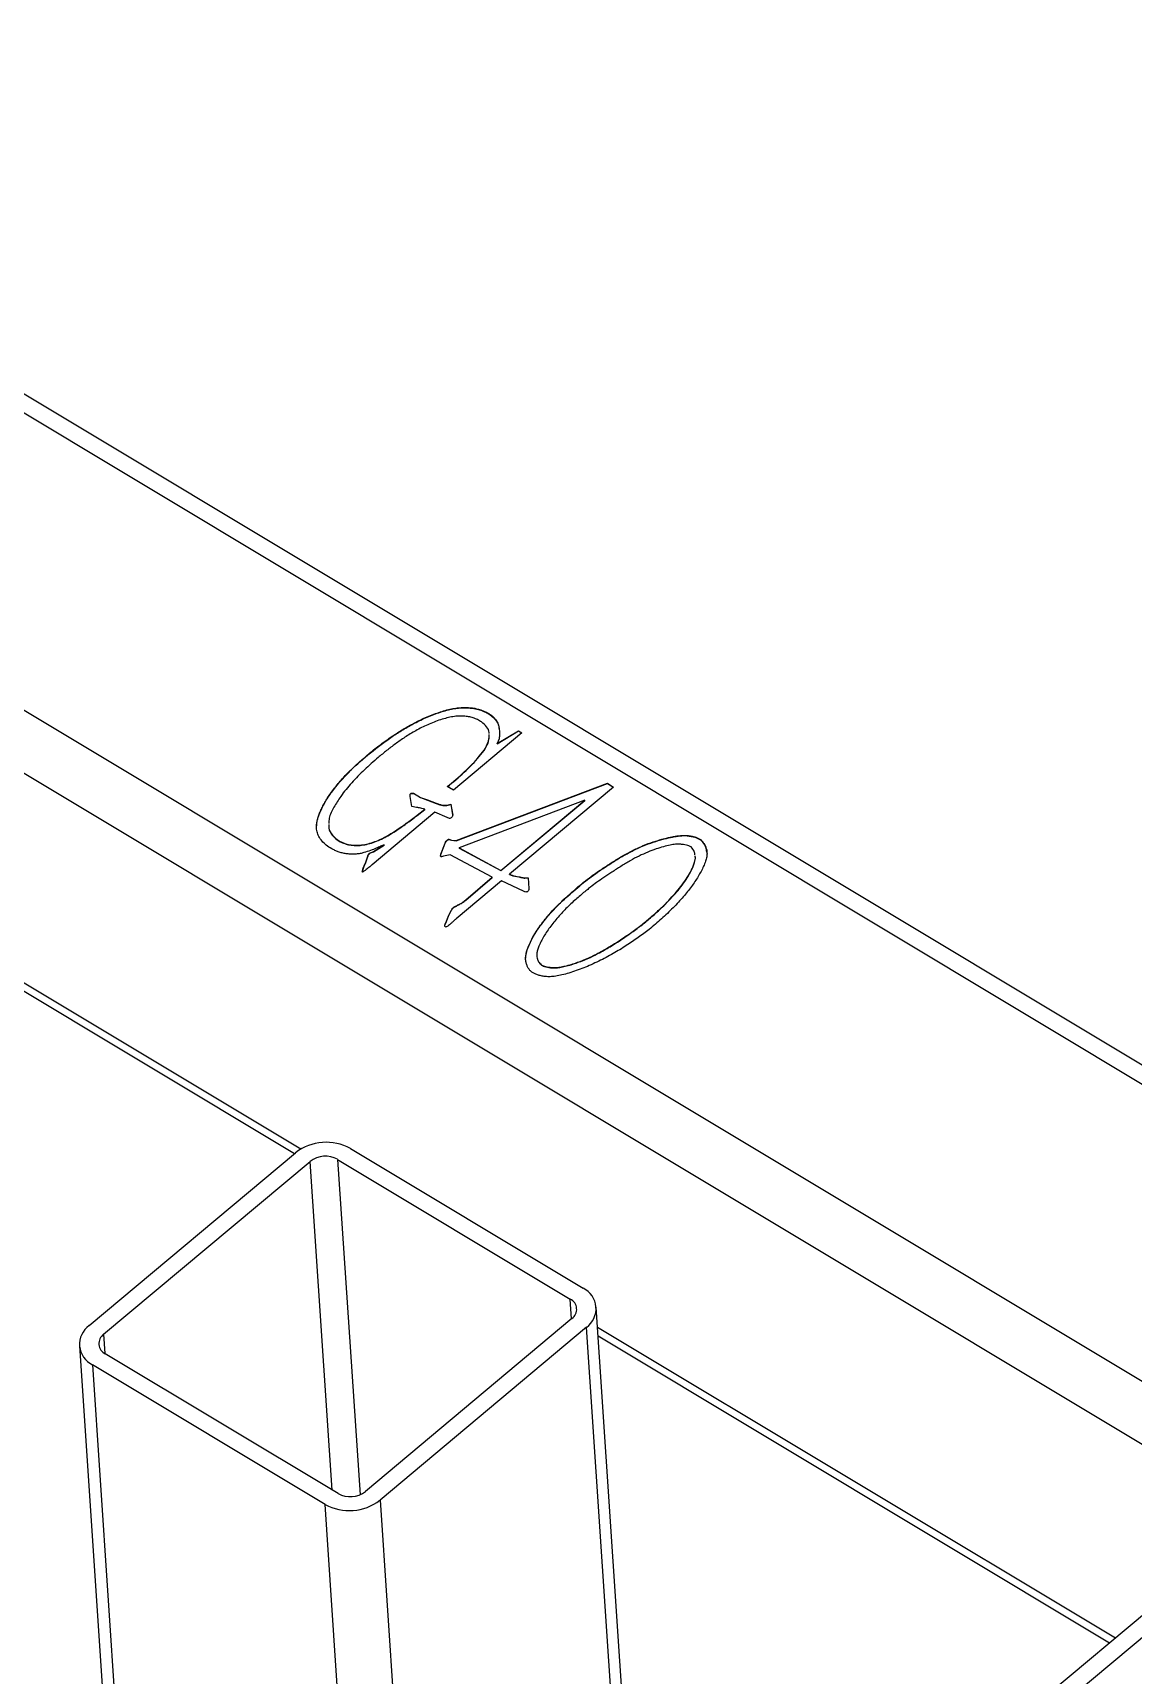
# Model space of a CAD drawing. Header units: millimetres. Extents: x -1590 to 1562, y -1082 to 1503.
# Drawn here: x 493.3 to 776, y 320.4 to 742.2 of the extents above; entities that cross this region are included whole.
import ezdxf

# ---------------------------------------------------------------- set-up
doc = ezdxf.new("R2010")
doc.units = ezdxf.units.MM

msp = doc.modelspace()

# ---------------------------------------------------------------- linework, layer by layer
at = {"color": 8, "linetype": 'Continuous', "lineweight": 25}
for p, q in [((808.29, 454.09), (334.15, 738.7)), ((281.12, 694.29), (813.61, 374.66)), ((808.82, 361.28), (274.96, 681.73)), ((278.71, 625.7), (562.17, 455.55)), ((570.21, 367.95), (564.55, 452.36)), ((571.6, 452.89), (577.37, 366.75)), ((631.72, 411.92), (631.38, 417.01)), ((638.39, 409.8), (771.41, 329.95)), ((511.52, 407.95), (511.85, 402.98)), ((817.42, 362.84), (650.87, 223.37))]:
    msp.add_line(p, q, dxfattribs=at)
at = {"color": 7, "linetype": 'Continuous', "lineweight": 25}
for p, q in [((807.94, 459.24), (336.51, 742.23)), ((278.48, 623.71), (560.56, 454.38)), ((610.29, 567.42), (610.29, 567.49)), ((585.66, 561.5), (585.66, 561.57)), ((618.97, 562.46), (601.4, 547.75)), ((612.61, 559.66), (618.09, 562.99)), ((612.62, 559.59), (618.1, 562.92)), ((618.09, 562.99), (618.97, 562.46)), ((618.1, 562.92), (618.09, 562.99)), ((618.1, 562.92), (618.92, 562.42)), ((613.07, 560.88), (612.61, 559.66)), ((612.62, 559.59), (612.61, 559.66)), ((601.4, 547.75), (599.79, 548.61)), ((602.1, 534.75), (640.91, 549.48)), ((602.1, 534.68), (640.91, 549.41)), ((642.51, 548.52), (615.8, 526.15)), ((640.91, 549.48), (642.51, 548.52)), ((640.91, 549.41), (640.91, 549.48)), ((640.91, 549.41), (642.46, 548.48)), ((590.65, 543.48), (590.29, 546.12)), ((591.14, 546.92), (592.89, 545.87)), ((591.14, 546.85), (591.14, 546.92)), ((591.14, 546.85), (592.89, 545.8)), ((592.89, 545.87), (594.73, 545.22)), ((592.89, 545.8), (592.89, 545.87)), ((592.89, 545.8), (594.74, 545.15)), ((594.73, 545.22), (596.97, 544.35)), ((594.74, 545.15), (594.73, 545.22)), ((594.74, 545.15), (596.97, 544.28)), ((596.97, 544.28), (596.97, 544.35)), ((635.09, 545.14), (602.8, 532.92)), ((613.57, 527.12), (635.09, 545.14)), ((613.57, 527.05), (635.1, 545.07)), ((635.1, 545.07), (635.09, 545.14)), ((596.6, 542.05), (580.46, 528.53)), ((591.91, 543.28), (590.65, 543.48)), ((592.01, 541.26), (594.04, 542.84)), ((592.02, 541.19), (592.01, 541.26)), ((592.02, 541.19), (594.04, 542.77)), ((594.04, 542.77), (594.04, 542.84)), ((599.77, 540.7), (596.6, 542.05)), ((599.64, 543.86), (600.74, 544.14)), ((599.64, 543.79), (600.74, 544.07)), ((599.64, 543.79), (599.64, 543.86)), ((600.35, 540.45), (599.77, 540.7)), ((600.74, 544.14), (601.16, 541.36)), ((600.74, 544.07), (600.74, 544.14)), ((600.74, 544.07), (601.17, 541.29)), ((571.52, 534.95), (571.51, 535.02)), ((579.92, 531.56), (580.8, 531.96)), ((579.93, 531.49), (579.92, 531.56)), ((579.93, 531.49), (580.8, 531.89)), ((580.8, 531.96), (583.56, 533.65)), ((580.8, 531.89), (583.57, 533.58)), ((580.8, 531.89), (580.8, 531.96)), ((583.57, 533.58), (583.56, 533.65)), ((598.15, 531.24), (599.23, 534.13)), ((598.15, 531.17), (599.24, 534.06)), ((599.24, 534.06), (599.23, 534.13)), ((600.2, 535.14), (600.91, 534.9)), ((600.2, 535.07), (600.2, 535.14)), ((600.2, 535.07), (600.91, 534.83)), ((600.91, 534.9), (602.1, 534.75)), ((600.91, 534.83), (600.91, 534.9)), ((600.91, 534.83), (602.1, 534.68)), ((602.1, 534.68), (602.1, 534.75)), ((602.8, 532.92), (613.57, 527.12)), ((602.8, 532.85), (602.8, 532.92)), ((602.8, 532.85), (613.57, 527.05)), ((664.84, 534.96), (664.83, 535.03)), ((578.4, 528.27), (578.88, 529.2)), ((578.41, 528.2), (578.4, 528.27)), ((578.41, 528.2), (578.88, 529.13)), ((578.88, 529.2), (579.32, 530.52)), ((578.88, 529.13), (579.33, 530.45)), ((578.88, 529.13), (578.88, 529.2)), ((579.33, 530.45), (579.32, 530.52)), ((598.15, 531.17), (598.15, 531.24)), ((600.52, 531.12), (598.83, 530.75)), ((611.35, 525.37), (600.52, 531.12)), ((613.72, 524.41), (602.11, 514.69)), ((604.55, 519.56), (611.35, 525.37)), ((604.55, 519.49), (611.35, 525.3)), ((611.35, 525.3), (611.35, 525.37)), ((613.57, 527.05), (613.57, 527.12)), ((619.36, 521.77), (613.72, 524.41)), ((615.8, 526.08), (615.8, 526.15)), ((616.66, 525.81), (618.15, 525.49)), ((616.66, 525.74), (616.66, 525.81)), ((616.66, 525.74), (618.15, 525.42)), ((618.15, 525.42), (618.15, 525.49)), ((619.69, 525.21), (620.58, 525.23)), ((619.69, 525.14), (619.69, 525.21)), ((619.69, 525.14), (620.59, 525.16)), ((620.58, 525.23), (620.76, 522.43)), ((634.8, 524), (634.8, 524.07)), ((604.55, 519.49), (604.55, 519.56)), ((599.6, 514.05), (600.11, 515.43)), ((599.61, 513.98), (600.12, 515.36)), ((600.11, 515.43), (600.65, 516.41)), ((600.12, 515.36), (600.11, 515.43)), ((600.12, 515.36), (600.65, 516.34)), ((600.65, 516.34), (600.65, 516.41)), ((655.42, 518.04), (655.42, 518.11)), ((599.61, 513.98), (599.6, 514.05)), ((624.02, 502.78), (624.01, 502.85)), ((574.92, 455.66), (634.7, 419.78)), ((507.78, 410.19), (560.82, 454.6)), ((511.52, 407.95), (564.55, 452.36)), ((571.6, 452.89), (631.38, 417.01)), ((656.81, 134.71), (638.05, 414.9)), ((631.8, 411.99), (578.77, 367.58)), ((635.54, 409.75), (582.51, 365.34)), ((654.3, 129.56), (635.54, 409.75)), ((505.28, 405.03), (524.04, 124.85)), ((638.54, 407.57), (769.92, 328.71)), ((571.72, 367.04), (511.94, 402.93)), ((568.4, 364.27), (508.63, 400.15)), ((508.63, 400.15), (527.39, 119.97)), ((587.17, 84.08), (568.4, 364.27)), ((582.51, 365.34), (601.27, 85.15)), ((811.47, 363.5), (650.51, 228.72))]:
    msp.add_line(p, q, dxfattribs=at)
for centre, radius, start, end in [((568.68, 444.4), 12.88, 61.0269, 127.6194), ((568.49, 447.26), 6.44, 61.0269, 127.6194), ((632.14, 414.51), 5.86, 305.502, 64.0998), ((630.1, 414.37), 2.93, 305.502, 64.0998), ((511.19, 405.42), 5.86, 125.502, 244.0998), ((513.22, 405.56), 2.93, 125.502, 244.0998), ((574.84, 372.68), 6.44, 241.0269, 307.6194), ((574.64, 375.54), 12.88, 241.0269, 307.6194)]:
    msp.add_arc(centre, radius, start, end, dxfattribs=at)
for points, knots in [([(608.6, 565.23), (608.25, 565.44), (607.59, 565.84), (606.45, 566.29), (605.26, 566.59), (604, 566.76), (602.64, 566.76), (601.19, 566.6), (599.64, 566.27), (598.02, 565.8), (596.37, 565.2), (594.74, 564.55), (593.18, 563.8), (591.22, 562.74), (588.93, 561.37), (586.47, 559.63), (584.19, 557.89), (582.75, 556.7), (582.04, 556.11)], [0, 0, 0, 0, 0.042953, 0.083374, 0.123258, 0.162895, 0.204395, 0.249812, 0.299201, 0.353806, 0.411254, 0.468748, 0.525799, 0.582908, 0.694352, 0.798766, 0.899666, 1, 1, 1, 1]), ([(585.66, 561.57), (586.55, 562.15), (588.39, 563.35), (590.86, 564.74), (592.96, 565.81), (594.6, 566.56), (596.29, 567.22), (597.98, 567.81), (599.63, 568.32), (601.19, 568.67), (602.63, 568.88), (603.95, 568.96), (605.12, 568.92), (606.14, 568.85), (607.02, 568.72), (607.99, 568.49), (609.08, 568.08), (609.88, 567.69), (610.29, 567.49)], [0, 0, 0, 0, 0.126875, 0.26151, 0.330229, 0.398329, 0.466356, 0.533691, 0.597757, 0.655467, 0.70742, 0.754407, 0.796644, 0.833775, 0.865799, 0.893553, 0.945163, 1, 1, 1, 1]), ([(585.66, 561.5), (586.56, 562.08), (588.39, 563.28), (590.87, 564.67), (592.97, 565.74), (594.6, 566.49), (596.29, 567.15), (597.99, 567.74), (599.63, 568.25), (601.19, 568.6), (602.63, 568.81), (603.95, 568.89), (605.12, 568.85), (606.15, 568.78), (607.02, 568.65), (607.99, 568.42), (609.08, 568.01), (609.88, 567.62), (610.29, 567.42)], [0, 0, 0, 0, 0.126875, 0.26151, 0.330229, 0.398329, 0.466356, 0.533691, 0.597757, 0.655467, 0.70742, 0.754407, 0.796644, 0.833775, 0.865799, 0.893553, 0.945163, 1, 1, 1, 1]), ([(610.29, 567.49), (610.52, 567.34), (610.98, 567.06), (611.56, 566.56), (612.05, 566.05), (612.59, 565.32), (613.01, 564.28), (613.19, 563.19), (613.17, 562.33), (613.18, 561.76), (613.14, 561.29), (613.09, 561.01), (613.07, 560.88)], [0, 0, 0, 0, 0.0935705, 0.1825143, 0.2690925, 0.3543046, 0.5284601, 0.715, 0.80627, 0.8835446, 0.9481365, 1, 1, 1, 1]), ([(610.29, 567.42), (610.95, 566.94), (612.26, 565.99), (612.99, 564.54), (613.05, 563.73), (613.06, 563.59)], [0, 0, 0, 0, 0.452607, 0.905598, 1, 1, 1, 1]), ([(570.48, 532.47), (569.98, 532.74), (568.98, 533.29), (567.82, 534.34), (566.94, 535.49), (566.45, 536.52), (566.24, 537.38), (566.17, 538.1), (566.2, 538.86), (566.33, 539.69), (566.56, 540.58), (566.89, 541.54), (567.31, 542.58), (567.85, 543.68), (568.47, 544.84), (569.23, 546.03), (570.08, 547.26), (571.35, 548.9), (572.99, 550.86), (575.12, 553.03), (577.38, 555.12), (579.86, 557.25), (582.6, 559.45), (584.62, 560.86), (585.66, 561.57)], [0, 0, 0, 0, 0.0403, 0.080356, 0.119472, 0.157357, 0.176759, 0.197542, 0.220121, 0.244249, 0.270492, 0.298956, 0.330404, 0.364108, 0.400246, 0.437627, 0.477386, 0.518632, 0.599479, 0.673497, 0.746929, 0.82693, 0.911502, 1, 1, 1, 1]), ([(566.21, 537.69), (566.24, 538.39), (566.29, 540.05), (567.31, 542.59), (568.73, 545.29), (571.18, 548.74), (574.84, 552.82), (579.93, 557.37), (583.75, 560.13), (585.66, 561.5)], [0, 0, 0, 0, 0.076105, 0.178717, 0.281379, 0.384057, 0.589324, 0.794678, 1, 1, 1, 1]), ([(599.79, 548.61), (601.28, 549.85), (604.24, 552.33), (607.51, 555.68), (609.67, 558.53), (610.54, 560.47), (610.52, 561.64), (610.52, 562.02)], [0, 0, 0, 0, 0.309197, 0.618343, 0.772823, 0.927234, 1, 1, 1, 1]), ([(599.8, 548.54), (601.28, 549.78), (604.25, 552.26), (607.51, 555.61), (609.67, 558.46), (610.55, 560.4), (610.53, 561.57), (610.52, 561.95)], [0, 0, 0, 0, 0.309197, 0.618343, 0.772823, 0.927234, 1, 1, 1, 1]), ([(610.53, 562.27), (610.53, 562.34), (610.56, 562.94), (609.97, 564.03), (609.06, 564.83), (608.6, 565.23)], [0, 0, 0, 0, 0.063344, 0.531145, 1, 1, 1, 1]), ([(582.04, 556.11), (580.84, 555.06), (578.44, 552.97), (575.2, 549.64), (572.55, 546.44), (570.64, 543.38), (569.39, 541.03), (569.37, 539.58), (569.37, 539.14)], [0, 0, 0, 0, 0.206734, 0.41349, 0.620141, 0.775184, 0.930055, 1, 1, 1, 1]), ([(590.29, 546.12), (590.24, 546.27), (590.17, 546.49), (590.26, 546.81), (590.49, 546.9), (590.68, 546.97), (590.9, 546.97), (591.05, 546.94), (591.14, 546.92)], [0, 0, 0, 0, 0.350484, 0.527084, 0.64708, 0.750783, 0.854774, 1, 1, 1, 1]), ([(590.21, 546.4), (590.21, 546.4), (590.2, 546.46), (590.22, 546.56), (590.27, 546.72), (590.47, 546.82), (590.68, 546.9), (590.92, 546.9), (591.07, 546.87), (591.14, 546.85)], [0, 0, 0, 0, 0.016982, 0.171968, 0.322998, 0.489814, 0.660496, 0.830097, 1, 1, 1, 1]), ([(596.97, 544.35), (597.12, 544.28), (597.52, 544.11), (598.24, 543.95), (598.98, 543.78), (599.45, 543.84), (599.64, 543.86)], [0, 0, 0, 0, 0.191467, 0.503414, 0.805851, 1, 1, 1, 1]), ([(596.97, 544.28), (597.12, 544.21), (597.53, 544.04), (598.25, 543.88), (598.99, 543.71), (599.46, 543.77), (599.64, 543.79)], [0, 0, 0, 0, 0.191467, 0.503414, 0.805851, 1, 1, 1, 1]), ([(571.51, 535.02), (571.85, 534.8), (572.52, 534.37), (573.75, 533.92), (575.11, 533.61), (576.6, 533.54), (578.22, 533.67), (579.91, 534.05), (581.63, 534.63), (583.31, 535.4), (584.93, 536.3), (586.46, 537.26), (587.89, 538.24), (589.27, 539.2), (590.63, 540.2), (591.54, 540.89), (592.01, 541.26)], [0, 0, 0, 0, 0.055928, 0.112961, 0.170791, 0.230883, 0.295406, 0.367083, 0.443443, 0.523307, 0.605293, 0.687467, 0.766844, 0.841355, 0.916893, 1, 1, 1, 1]), ([(571.52, 534.95), (571.85, 534.73), (572.53, 534.3), (573.76, 533.85), (575.11, 533.54), (576.61, 533.47), (578.22, 533.6), (579.91, 533.98), (581.64, 534.56), (583.32, 535.33), (584.93, 536.23), (586.46, 537.19), (587.89, 538.17), (589.27, 539.13), (590.64, 540.13), (591.54, 540.82), (592.02, 541.19)], [0, 0, 0, 0, 0.055928, 0.112961, 0.170791, 0.230883, 0.295406, 0.367083, 0.443443, 0.523307, 0.605293, 0.687467, 0.766844, 0.841355, 0.916893, 1, 1, 1, 1]), ([(594.04, 542.84), (593.78, 542.9), (593.33, 543.01), (592.71, 543.12), (592.26, 543.22), (592.01, 543.26), (591.91, 543.28)], [0, 0, 0, 0, 0.362799, 0.652475, 0.863991, 1, 1, 1, 1]), ([(601.16, 541.36), (601.16, 541.23), (601.15, 541), (600.91, 540.71), (600.65, 540.49), (600.43, 540.46), (600.35, 540.45)], [0, 0, 0, 0, 0.316288, 0.601624, 0.845531, 1, 1, 1, 1]), ([(569.35, 538.86), (569.34, 538.74), (569.27, 537.96), (569.77, 536.51), (570.93, 535.52), (571.51, 535.02)], [0, 0, 0, 0, 0.082875, 0.541889, 1, 1, 1, 1]), ([(569.35, 538.79), (569.34, 538.67), (569.27, 537.89), (569.78, 536.44), (570.94, 535.45), (571.52, 534.95)], [0, 0, 0, 0, 0.082875, 0.541889, 1, 1, 1, 1]), ([(634.8, 524.07), (635.45, 524.57), (636.79, 525.59), (638.94, 527.1), (641.27, 528.64), (643.7, 530.19), (646.23, 531.64), (648.79, 532.92), (651.36, 533.99), (653.52, 534.7), (655.18, 535.17), (656.33, 535.47), (657.39, 535.7), (658.36, 535.88), (659.24, 536.02), (660.03, 536.1), (660.74, 536.12), (661.55, 536.07), (662.42, 535.93), (663.37, 535.71), (664.18, 535.42), (664.62, 535.15), (664.83, 535.03)], [0, 0, 0, 0, 0.0791712, 0.1618012, 0.2492311, 0.3402747, 0.4308888, 0.5170824, 0.5988196, 0.6770001, 0.713844, 0.7476644, 0.7785147, 0.806224, 0.831423, 0.8539028, 0.8738343, 0.8911255, 0.9222864, 0.950136, 0.975947, 1, 1, 1, 1]), ([(634.8, 524), (635.46, 524.5), (636.8, 525.52), (638.95, 527.03), (641.27, 528.57), (643.7, 530.12), (646.23, 531.57), (648.79, 532.85), (651.37, 533.92), (653.52, 534.63), (655.19, 535.1), (656.33, 535.4), (657.39, 535.63), (658.36, 535.81), (659.24, 535.95), (660.04, 536.03), (660.75, 536.05), (661.55, 536), (662.43, 535.86), (663.37, 535.64), (664.18, 535.35), (664.62, 535.08), (664.84, 534.96)], [0, 0, 0, 0, 0.0791712, 0.1618012, 0.2492311, 0.3402747, 0.4308888, 0.5170824, 0.5988196, 0.6770001, 0.713844, 0.7476644, 0.7785147, 0.806224, 0.831423, 0.8539028, 0.8738343, 0.8911255, 0.9222864, 0.950136, 0.975947, 1, 1, 1, 1]), ([(583.56, 533.65), (583.28, 533.54), (582.6, 533.28), (581.47, 532.76), (580.03, 532.2), (578.65, 531.73), (577.42, 531.41), (576.41, 531.28), (575.38, 531.25), (574.32, 531.31), (573.27, 531.46), (572.27, 531.71), (571.32, 532.03), (570.76, 532.33), (570.48, 532.47)], [0, 0, 0, 0, 0.066931, 0.160895, 0.277311, 0.408832, 0.478532, 0.549522, 0.621851, 0.69747, 0.774652, 0.849586, 0.925122, 1, 1, 1, 1]), ([(579.32, 530.52), (579.38, 530.73), (579.49, 531.1), (579.79, 531.42), (579.92, 531.56)], [0, 0, 0, 0, 0.565776, 1, 1, 1, 1]), ([(599.23, 534.13), (599.32, 534.29), (599.46, 534.56), (599.72, 534.87), (599.96, 535.05), (600.12, 535.11), (600.2, 535.14)], [0, 0, 0, 0, 0.407855, 0.680873, 0.858695, 1, 1, 1, 1]), ([(599.24, 534.06), (599.32, 534.22), (599.47, 534.49), (599.72, 534.8), (599.97, 534.98), (600.13, 535.04), (600.2, 535.07)], [0, 0, 0, 0, 0.407855, 0.680873, 0.858695, 1, 1, 1, 1]), ([(662.42, 533.12), (662.24, 533.21), (661.87, 533.4), (661.19, 533.6), (660.4, 533.75), (659.46, 533.86), (658.3, 533.84), (656.9, 533.6), (655.23, 533.18), (653.31, 532.59), (651.2, 531.8), (649, 530.78), (646.68, 529.57), (644.38, 528.15), (642.13, 526.7), (640.04, 525.32), (638.21, 524.04), (637.09, 523.21), (636.57, 522.81)], [0, 0, 0, 0, 0.021711, 0.045622, 0.072301, 0.102157, 0.138444, 0.18417, 0.24067, 0.307826, 0.384163, 0.467408, 0.558221, 0.657268, 0.756272, 0.846538, 0.92759, 1, 1, 1, 1]), ([(664.83, 535.03), (665.01, 534.88), (665.37, 534.56), (665.76, 533.97), (666.1, 533.29), (666.4, 532.49), (666.54, 531.58), (666.44, 530.54), (666.15, 529.39), (665.44, 527.69), (664.26, 525.51), (662.84, 523.35), (661.51, 521.62), (660.39, 520.28), (659.12, 518.9), (657.31, 517), (654.82, 514.64), (652.7, 512.82), (651.64, 511.9)], [0, 0, 0, 0, 0.022728, 0.048006, 0.076068, 0.107769, 0.143167, 0.182152, 0.22687, 0.27693, 0.383669, 0.49133, 0.547375, 0.606228, 0.667909, 0.73299, 0.866222, 1, 1, 1, 1]), ([(663.4, 531.11), (663.37, 531.39), (663.29, 532.12), (662.76, 532.73), (662.42, 533.12)], [0, 0, 0, 0, 0.3787493, 1, 1, 1, 1]), ([(664.84, 534.96), (665.38, 534.35), (666.25, 533.38), (666.32, 532.21), (666.35, 531.77)], [0, 0, 0, 0, 0.622948, 1, 1, 1, 1]), ([(580.46, 528.53), (580.27, 528.37), (579.92, 528.08), (579.43, 527.68), (579.01, 527.35), (578.68, 527.08), (578.41, 526.88), (578.22, 526.77), (578.1, 526.67), (577.9, 526.73), (578.09, 527.08), (578.11, 527.46), (578.22, 527.91), (578.35, 528.17), (578.4, 528.27)], [0, 0, 0, 0, 0.146232, 0.27484, 0.380762, 0.466522, 0.532268, 0.575424, 0.601747, 0.60972, 0.67756, 0.799963, 0.923195, 1, 1, 1, 1]), ([(578, 526.83), (578.01, 526.85), (578.05, 526.98), (578.16, 527.44), (578.3, 527.87), (578.41, 528.2)], [0, 0, 0, 0, 0.060215, 0.2750039, 1, 1, 1, 1]), ([(579.33, 530.45), (579.39, 530.66), (579.5, 531.03), (579.8, 531.35), (579.93, 531.49)], [0, 0, 0, 0, 0.565776, 1, 1, 1, 1]), ([(598.83, 530.75), (598.68, 530.69), (598.45, 530.6), (598.05, 530.64), (598.05, 530.94), (598.11, 531.12), (598.15, 531.24)], [0, 0, 0, 0, 0.324248, 0.477661, 0.663021, 1, 1, 1, 1]), ([(598.06, 530.72), (598.06, 530.74), (598.06, 530.81), (598.09, 530.96), (598.13, 531.09), (598.15, 531.17)], [0, 0, 0, 0, 0.15109, 0.471391, 1, 1, 1, 1]), ([(655.42, 518.11), (656.53, 519.26), (658.77, 521.56), (661.07, 524.64), (662.57, 527.21), (663.26, 528.98), (663.59, 530.22), (663.47, 530.75), (663.45, 530.83)], [0, 0, 0, 0, 0.29449, 0.588867, 0.736154, 0.883275, 0.981318, 1, 1, 1, 1]), ([(655.42, 518.04), (656.54, 519.19), (658.77, 521.49), (661.07, 524.57), (662.57, 527.14), (663.26, 528.91), (663.59, 530.15), (663.48, 530.68), (663.46, 530.76)], [0, 0, 0, 0, 0.29449, 0.588867, 0.736154, 0.883275, 0.981318, 1, 1, 1, 1]), ([(615.8, 526.15), (615.94, 526.06), (616.2, 525.91), (616.52, 525.84), (616.66, 525.81)], [0, 0, 0, 0, 0.574309, 1, 1, 1, 1]), ([(615.8, 526.08), (615.95, 525.99), (616.2, 525.84), (616.53, 525.77), (616.66, 525.74)], [0, 0, 0, 0, 0.574309, 1, 1, 1, 1]), ([(618.15, 525.49), (618.33, 525.44), (618.67, 525.36), (619.12, 525.27), (619.44, 525.21), (619.62, 525.21), (619.69, 525.21)], [0, 0, 0, 0, 0.3737869, 0.6662633, 0.8783288, 1, 1, 1, 1]), ([(618.15, 525.42), (618.34, 525.37), (618.67, 525.29), (619.12, 525.2), (619.45, 525.14), (619.63, 525.14), (619.69, 525.14)], [0, 0, 0, 0, 0.3737869, 0.6662633, 0.8783288, 1, 1, 1, 1]), ([(621.54, 500.98), (621.36, 501.13), (620.99, 501.43), (620.56, 502.01), (620.24, 502.7), (619.97, 503.52), (619.88, 504.48), (619.99, 505.58), (620.33, 506.82), (620.87, 508.18), (621.57, 509.64), (622.45, 511.13), (623.47, 512.65), (624.62, 514.18), (625.88, 515.68), (627.14, 517.13), (628.48, 518.48), (629.82, 519.74), (631.15, 520.93), (632.43, 522.04), (633.63, 523.08), (634.42, 523.75), (634.8, 524.07)], [0, 0, 0, 0, 0.022561, 0.047534, 0.07577, 0.108136, 0.144597, 0.18672, 0.2344, 0.289032, 0.34773, 0.408807, 0.472219, 0.538509, 0.60502, 0.669186, 0.730946, 0.790938, 0.848082, 0.902033, 0.952803, 1, 1, 1, 1]), ([(619.98, 504.6), (619.99, 504.89), (619.99, 505.73), (620.64, 507.63), (621.87, 510.24), (624.13, 513.56), (627.02, 517.06), (630.81, 520.59), (633.47, 522.86), (634.8, 524)], [0, 0, 0, 0, 0.039771, 0.113631, 0.261313, 0.409044, 0.606016, 0.802979, 1, 1, 1, 1]), ([(600.65, 516.41), (600.7, 516.53), (600.8, 516.75), (600.94, 517.05), (601.05, 517.27), (601.23, 517.51), (601.67, 517.78), (602.33, 518.13), (603.06, 518.5), (603.66, 518.86), (604.11, 519.22), (604.4, 519.45), (604.55, 519.56)], [0, 0, 0, 0, 0.090787, 0.162013, 0.219203, 0.256574, 0.344828, 0.500109, 0.66602, 0.787313, 0.890037, 1, 1, 1, 1]), ([(600.65, 516.34), (600.71, 516.46), (600.8, 516.68), (600.95, 516.98), (601.06, 517.2), (601.24, 517.44), (601.68, 517.71), (602.33, 518.06), (603.06, 518.43), (603.67, 518.79), (604.12, 519.15), (604.4, 519.38), (604.55, 519.49)], [0, 0, 0, 0, 0.090787, 0.162013, 0.219203, 0.256574, 0.344828, 0.500109, 0.66602, 0.787313, 0.890037, 1, 1, 1, 1]), ([(620.76, 522.43), (620.75, 522.27), (620.73, 522.02), (620.52, 521.71), (620.24, 521.58), (619.95, 521.53), (619.64, 521.61), (619.46, 521.71), (619.36, 521.77)], [0, 0, 0, 0, 0.279317, 0.452324, 0.588938, 0.695459, 0.824411, 1, 1, 1, 1]), ([(636.57, 522.81), (636.25, 522.56), (635.57, 522.01), (634.5, 521.14), (633.36, 520.15), (631.69, 518.67), (629.62, 516.68), (627.38, 514.13), (625.42, 511.54), (624.11, 509.37), (623.34, 507.74), (622.93, 506.67), (622.75, 505.73), (622.79, 504.91), (622.95, 504.23), (623.22, 503.66), (623.54, 503.19), (623.86, 502.96), (624.01, 502.85)], [0, 0, 0, 0, 0.044113, 0.094129, 0.149152, 0.210105, 0.338677, 0.469726, 0.598443, 0.719939, 0.775165, 0.823154, 0.864391, 0.899448, 0.930195, 0.956476, 0.979359, 1, 1, 1, 1]), ([(602.11, 514.69), (602.07, 514.66), (601.95, 514.56), (601.72, 514.34), (601.33, 514.01), (600.87, 513.58), (600.37, 513.17), (599.97, 512.83), (599.68, 512.65), (599.46, 512.54), (599.28, 512.59), (599.24, 512.66), (599.22, 512.69)], [0, 0, 0, 0, 0.037593, 0.126516, 0.266679, 0.458186, 0.652988, 0.793151, 0.883054, 0.924349, 0.967578, 1, 1, 1, 1]), ([(624.01, 502.85), (624.17, 502.76), (624.5, 502.57), (625.12, 502.35), (625.9, 502.23), (626.8, 502.12), (627.87, 502.13), (629.11, 502.32), (630.52, 502.63), (632.07, 503.08), (633.69, 503.65), (635.32, 504.3), (636.93, 505.02), (639.05, 506.09), (641.63, 507.59), (644.66, 509.49), (647.49, 511.46), (649.73, 513.12), (651.39, 514.5), (652.68, 515.61), (654.03, 516.82), (654.95, 517.67), (655.42, 518.11)], [0, 0, 0, 0, 0.015405, 0.033091, 0.053255, 0.076253, 0.102805, 0.134001, 0.170989, 0.213622, 0.259197, 0.305599, 0.352638, 0.400454, 0.49839, 0.599897, 0.699678, 0.792149, 0.838681, 0.888514, 0.942403, 1, 1, 1, 1]), ([(624.02, 502.78), (624.17, 502.69), (624.5, 502.5), (625.13, 502.28), (625.91, 502.16), (626.8, 502.05), (627.87, 502.06), (629.11, 502.25), (630.52, 502.56), (632.07, 503.01), (633.7, 503.58), (635.32, 504.23), (636.93, 504.95), (639.05, 506.02), (641.64, 507.52), (644.67, 509.42), (647.5, 511.39), (649.73, 513.05), (651.39, 514.43), (652.68, 515.54), (654.04, 516.75), (654.95, 517.6), (655.42, 518.04)], [0, 0, 0, 0, 0.015405, 0.033091, 0.053255, 0.076253, 0.102805, 0.134001, 0.170989, 0.213622, 0.259197, 0.305599, 0.352638, 0.400454, 0.49839, 0.599897, 0.699678, 0.792149, 0.838681, 0.888514, 0.942403, 1, 1, 1, 1]), ([(599.22, 512.69), (599.19, 512.76), (599.11, 512.95), (599.27, 513.31), (599.37, 513.7), (599.53, 513.95), (599.6, 514.05)], [0, 0, 0, 0, 0.142951, 0.430931, 0.760186, 1, 1, 1, 1]), ([(599.18, 512.97), (599.18, 512.98), (599.16, 513.13), (599.36, 513.47), (599.51, 513.79), (599.61, 513.98)], [0, 0, 0, 0, 0.034111, 0.414469, 1, 1, 1, 1]), ([(651.64, 511.9), (650.71, 511.22), (648.8, 509.81), (645.75, 507.73), (642.38, 505.68), (639.34, 504.06), (636.77, 502.88), (634.86, 502.06), (632.95, 501.36), (631.1, 500.73), (629.33, 500.25), (627.72, 499.92), (626.27, 499.78), (625, 499.82), (623.91, 499.99), (622.97, 500.25), (622.16, 500.56), (621.74, 500.84), (621.54, 500.98)], [0, 0, 0, 0, 0.110015, 0.2257, 0.347283, 0.474026, 0.537901, 0.599212, 0.658384, 0.715635, 0.768607, 0.815184, 0.855132, 0.890326, 0.921765, 0.950034, 0.976022, 1, 1, 1, 1]), ([(622.8, 505.26), (622.83, 504.82), (622.9, 503.9), (623.64, 503.16), (624.02, 502.78)], [0, 0, 0, 0, 0.482302, 1, 1, 1, 1])]:
    msp.add_open_spline(points, degree=3, knots=knots, dxfattribs=at)

doc.saveas('drawing.dxf')
